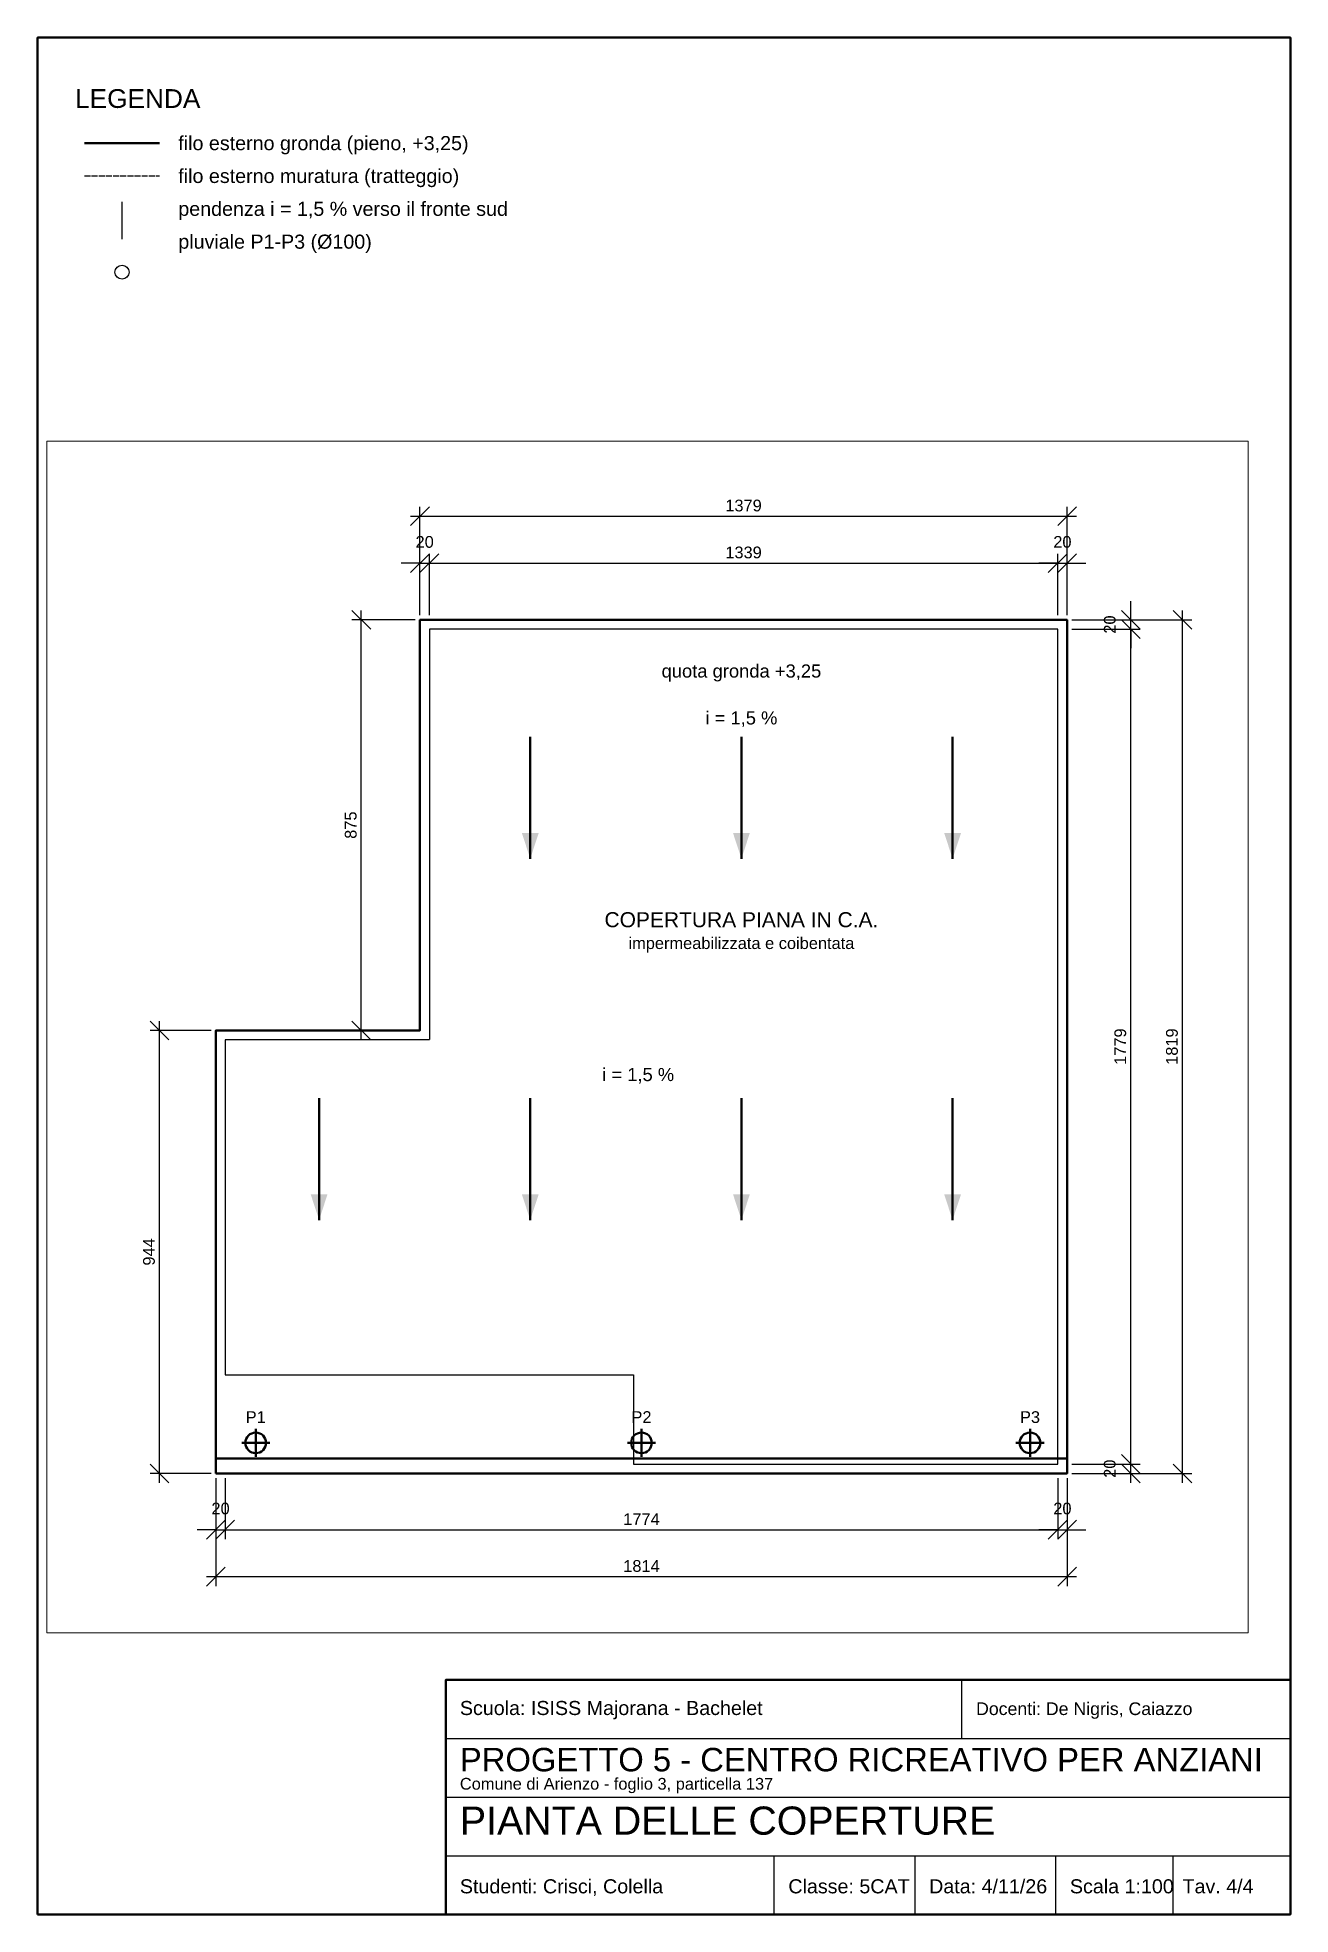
# Paper-space layout 'T4 Coperture' of a CAD drawing. Header units: millimetres. Extents: x 20 to 287, y 10 to 410.
# The model-space entities are those that its viewports show. They can reach past a viewport. Long polylines and large blocks are cut down to what shows.
import ezdxf
from ezdxf.enums import TextEntityAlignment as Align

# ---------------------------------------------------------------- set-up
doc = ezdxf.new("R2010")
doc.units = ezdxf.units.MM
doc.linetypes.add('DASHED', pattern=[1.524, 1.27, -0.254])
doc.layers.get('0').update_dxf_attribs({"lineweight": 25})
doc.layers.add('CARTIGLIO', color=7, linetype='Continuous')
for name, color, linetype, lineweight in [('COPERTURE', 7, 'Continuous', 50), ('COPERTURE_FILO', 8, 'Continuous', 25), ('QUOTE', 5, 'Continuous', 13), ('TESTI', 7, 'Continuous', 18)]:
    doc.layers.add(name, color=color, linetype=linetype, lineweight=lineweight)
doc.layers.add('VPORTS', color=8, linetype='Continuous', plot=False)
doc.styles.add('ARIAL', font='arial.ttf')
doc.dimstyles.new('Q100', dxfattribs={"dimscale": 100, "dimtxt": 0.0025, "dimasz": 2.5, "dimexe": 0.002, "dimexo": 0.001, "dimgap": 0.001, "dimtad": 1, "dimlfac": 100, "dimtxsty": 'ARIAL', "dimtsz": 0.002, "dimcen": 2.5, "dimdle": 0.002, "dimclrd": 5, "dimclre": 5, "dimclrt": 5, "dimazin": 3, "dimtfac": 1, "dimtmove": 0, "dimatfit": 3, "dimarcsym": 0})

# ---------------------------------------------------------------- blocks, each defined once
blk = doc.blocks.new('*D171')
at = {"layer": 'Defpoints', "color": 0, "transparency": 16777216}
for p in [(149.8, 99.8), (150, 99.8), (150, 98.6)]:
    blk.add_point(p, dxfattribs=at)
at = {"layer": 'QUOTE', "color": 5, "lineweight": -2, "transparency": 16777216}
for p, q in [((149.8, 99.7), (149.8, 98.4)), ((150, 99.7), (150, 98.4)), ((149.8, 98.6), (149.4, 98.6)), ((149.6, 98.4), (150, 98.8)), ((149.8, 98.4), (150.2, 98.8)), ((149.8, 98.6), (150, 98.6)), ((150, 98.6), (150.4, 98.6))]:
    blk.add_line(p, q, dxfattribs=at)
at = {"layer": 'QUOTE', "color": 5, "transparency": 16777216, "insert": (149.9, 99.05), "char_height": 0.25, "attachment_point": 5, "style": 'ARIAL'}
blk.add_mtext('20', dxfattribs=at)
blk = doc.blocks.new('*D173')
at = {"layer": 'Defpoints', "color": 0, "transparency": 16777216}
for p in [(167.74, 99.8), (167.94, 99.8), (167.94, 98.6)]:
    blk.add_point(p, dxfattribs=at)
at = {"layer": 'QUOTE', "color": 5, "lineweight": -2, "transparency": 16777216}
for p, q in [((167.74, 99.7), (167.74, 98.4)), ((167.94, 99.7), (167.94, 98.4)), ((167.74, 98.6), (167.34, 98.6)), ((167.54, 98.4), (167.94, 98.8)), ((167.74, 98.4), (168.14, 98.8)), ((167.74, 98.6), (167.94, 98.6)), ((167.94, 98.6), (168.34, 98.6))]:
    blk.add_line(p, q, dxfattribs=at)
at = {"layer": 'QUOTE', "color": 5, "transparency": 16777216, "insert": (167.84, 99.05), "char_height": 0.25, "attachment_point": 5, "style": 'ARIAL'}
blk.add_mtext('20', dxfattribs=at)
blk = doc.blocks.new('*D175')
at = {"layer": 'Defpoints', "color": 0, "transparency": 16777216}
for p in [(167.94, 100), (169.3, 100), (167.94, 99.8)]:
    blk.add_point(p, dxfattribs=at)
at = {"layer": 'QUOTE', "color": 5, "lineweight": -2, "transparency": 16777216}
for p, q in [((168.04, 100), (169.5, 100)), ((169.5, 99.8), (169.1, 100.2)), ((169.5, 99.6), (169.1, 100)), ((169.3, 99.6), (169.3, 100.2)), ((168.04, 99.8), (169.5, 99.8))]:
    blk.add_line(p, q, dxfattribs=at)
at = {"layer": 'QUOTE', "color": 5, "transparency": 16777216, "insert": (168.85, 99.9), "char_height": 0.25, "attachment_point": 5, "rotation": 90, "style": 'ARIAL'}
blk.add_mtext('20', dxfattribs=at)
blk = doc.blocks.new('*D177')
at = {"layer": 'Defpoints', "color": 0, "transparency": 16777216}
for p in [(167.94, 117.99), (167.94, 117.79), (169.3, 117.99)]:
    blk.add_point(p, dxfattribs=at)
at = {"layer": 'QUOTE', "color": 5, "lineweight": -2, "transparency": 16777216}
for p, q in [((169.5, 117.79), (169.1, 118.19)), ((169.3, 117.99), (169.3, 118.39)), ((168.04, 117.99), (169.5, 117.99)), ((168.04, 117.79), (169.5, 117.79)), ((169.5, 117.59), (169.1, 117.99)), ((169.3, 117.79), (169.3, 117.99)), ((169.3, 117.79), (169.3, 117.39))]:
    blk.add_line(p, q, dxfattribs=at)
at = {"layer": 'QUOTE', "color": 5, "transparency": 16777216, "insert": (168.85, 117.89), "char_height": 0.25, "attachment_point": 5, "rotation": 90, "style": 'ARIAL'}
blk.add_mtext('20', dxfattribs=at)
blk = doc.blocks.new('*D181')
at = {"layer": 'Defpoints', "color": 0, "transparency": 16777216}
for p in [(154.35, 119.2), (154.15, 117.99), (154.35, 117.99)]:
    blk.add_point(p, dxfattribs=at)
at = {"layer": 'QUOTE', "color": 5, "lineweight": -2, "transparency": 16777216}
for p, q in [((153.95, 119), (154.35, 119.4)), ((154.15, 118.09), (154.15, 119.4)), ((154.15, 119), (154.55, 119.4)), ((154.35, 118.09), (154.35, 119.4)), ((154.15, 119.2), (153.75, 119.2)), ((154.15, 119.2), (154.35, 119.2)), ((154.35, 119.2), (154.75, 119.2))]:
    blk.add_line(p, q, dxfattribs=at)
at = {"layer": 'QUOTE', "color": 5, "transparency": 16777216, "insert": (154.25, 119.65), "char_height": 0.25, "attachment_point": 5, "style": 'ARIAL'}
blk.add_mtext('20', dxfattribs=at)
blk = doc.blocks.new('*D183')
at = {"layer": 'Defpoints', "color": 0, "transparency": 16777216}
for p in [(167.94, 119.2), (167.74, 117.99), (167.94, 117.99)]:
    blk.add_point(p, dxfattribs=at)
at = {"layer": 'QUOTE', "color": 5, "lineweight": -2, "transparency": 16777216}
for p, q in [((167.54, 119), (167.94, 119.4)), ((167.74, 118.09), (167.74, 119.4)), ((167.74, 119), (168.14, 119.4)), ((167.94, 118.09), (167.94, 119.4)), ((167.74, 119.2), (167.34, 119.2)), ((167.74, 119.2), (167.94, 119.2)), ((167.94, 119.2), (168.34, 119.2))]:
    blk.add_line(p, q, dxfattribs=at)
at = {"layer": 'QUOTE', "color": 5, "transparency": 16777216, "insert": (167.84, 119.65), "char_height": 0.25, "attachment_point": 5, "style": 'ARIAL'}
blk.add_mtext('20', dxfattribs=at)

msp = doc.modelspace()

# ---------------------------------------------------------------- hatches: boundary and pattern name
at = {"layer": 'COPERTURE'}
h = msp.add_hatch(color=7, dxfattribs=at)
h.dxf.hatch_style = 1
h.paths.add_polyline_path([(156.5, 112.9), (156.32, 113.45), (156.68, 113.45)])
h = msp.add_hatch(color=7, dxfattribs=at)
h.dxf.hatch_style = 1
h.paths.add_polyline_path([(161, 112.9), (160.82, 113.45), (161.18, 113.45)])
h = msp.add_hatch(color=7, dxfattribs=at)
h.dxf.hatch_style = 1
h.paths.add_polyline_path([(165.5, 112.9), (165.32, 113.45), (165.68, 113.45)])
h = msp.add_hatch(color=7, dxfattribs=at)
h.dxf.hatch_style = 1
h.paths.add_polyline_path([(152, 105.2), (151.82, 105.75), (152.18, 105.75)])
h = msp.add_hatch(color=7, dxfattribs=at)
h.dxf.hatch_style = 1
h.paths.add_polyline_path([(156.5, 105.2), (156.32, 105.75), (156.68, 105.75)])
h = msp.add_hatch(color=7, dxfattribs=at)
h.dxf.hatch_style = 1
h.paths.add_polyline_path([(161, 105.2), (160.82, 105.75), (161.18, 105.75)])
h = msp.add_hatch(color=7, dxfattribs=at)
h.dxf.hatch_style = 1
h.paths.add_polyline_path([(165.5, 105.2), (165.32, 105.75), (165.68, 105.75)])

# ---------------------------------------------------------------- linework, layer by layer
at = {"layer": 'COPERTURE', "color": 7}
for p, q in [((156.5, 115.5), (156.5, 112.9)), ((161, 115.5), (161, 112.9)), ((165.5, 115.5), (165.5, 112.9)), ((152, 107.8), (152, 105.2)), ((156.5, 107.8), (156.5, 105.2)), ((161, 107.8), (161, 105.2)), ((165.5, 107.8), (165.5, 105.2)), ((150.35, 100.45), (150.95, 100.45)), ((150.65, 100.15), (150.65, 100.75)), ((158.57, 100.45), (159.17, 100.45)), ((158.87, 100.15), (158.87, 100.75)), ((166.85, 100.45), (167.45, 100.45)), ((167.15, 100.15), (167.15, 100.75))]:
    msp.add_line(p, q, dxfattribs=at)
for points in [[(149.8, 99.8), (149.8, 109.24), (154.15, 109.24), (154.15, 117.99), (167.94, 117.99), (167.94, 99.8)], [(149.8, 99.8), (167.94, 99.8), (167.94, 100.12), (149.8, 100.12)]]:
    msp.add_lwpolyline(points, close=True, dxfattribs=at)
for centre in [(150.65, 100.45), (158.87, 100.45), (167.15, 100.45)]:
    msp.add_circle(centre, 0.22, dxfattribs=at)
at = {"layer": 'COPERTURE_FILO', "color": 8, "linetype": 'DASHED'}
msp.add_lwpolyline([(158.7, 100), (167.74, 100), (167.74, 117.79), (154.35, 117.79), (154.35, 109.04), (150, 109.04), (150, 101.9), (158.7, 101.9)], close=True, dxfattribs=at)

# ---------------------------------------------------------------- texts
at = {"layer": 'TESTI', "style": 'ARIAL'}
for s, height, p in [('quota gronda +3,25', 0.28, (161, 116.9)), ('i = 1,5 %', 0.28, (161, 115.9)), ('COPERTURA PIANA IN C.A.', 0.32, (161, 111.6)), ('impermeabilizzata e coibentata', 0.25, (161, 111.1)), ('i = 1,5 %', 0.28, (158.8, 108.3)), ('P1', 0.25, (150.65, 101)), ('P2', 0.25, (158.87, 101)), ('P3', 0.25, (167.15, 101))]:
    msp.add_text(s, height=height, dxfattribs=at).set_placement(p, align=Align.MIDDLE_CENTER)

# ---------------------------------------------------------------- dimensions: what is measured, and where the dimension line sits
at = {"layer": 'QUOTE'}
for base, p1, p2 in [((154.15, 120.2), (154.15, 117.99), (167.94, 117.99)), ((154.35, 119.2), (154.35, 117.99), (167.74, 117.99)), ((149.8, 97.6), (149.8, 99.8), (167.94, 99.8)), ((150, 98.6), (150, 99.8), (167.74, 99.8))]:
    msp.add_linear_dim(base=base, p1=p1, p2=p2, dimstyle='Q100', dxfattribs=at).render()
for base, p1, p2, picture, middle in [((154.35, 119.2), (154.15, 117.99), (154.35, 117.99), '*D181', (154.25, 119.65)), ((167.94, 119.2), (167.74, 117.99), (167.94, 117.99), '*D183', (167.84, 119.65)), ((150, 98.6), (149.8, 99.8), (150, 99.8), '*D171', (149.9, 99.05)), ((167.94, 98.6), (167.74, 99.8), (167.94, 99.8), '*D173', (167.84, 99.05))]:
    dim = msp.add_linear_dim(base=base, p1=p1, p2=p2, dimstyle='Q100', override={"dimtmove": 2}, dxfattribs=at)
    dim.commit()
    dim.dimension.update_dxf_attribs({"geometry": picture, "text_midpoint": middle, "dimtype": 160})
for base, p1, p2 in [((152.9, 109.24), (154.15, 109.24), (154.15, 117.99)), ((170.4, 99.8), (167.94, 99.8), (167.94, 117.99)), ((169.3, 100), (167.94, 100), (167.94, 117.79)), ((148.6, 99.8), (149.8, 99.8), (149.8, 109.24))]:
    msp.add_linear_dim(base=base, p1=p1, p2=p2, angle=90, dimstyle='Q100', dxfattribs=at).render()
for base, p1, p2, picture, middle in [((169.3, 117.99), (167.94, 117.79), (167.94, 117.99), '*D177', (168.85, 117.89)), ((169.3, 100), (167.94, 99.8), (167.94, 100), '*D175', (168.85, 99.9))]:
    dim = msp.add_linear_dim(base=base, p1=p1, p2=p2, angle=90, dimstyle='Q100', override={"dimtmove": 2}, dxfattribs=at)
    dim.commit()
    dim.dimension.update_dxf_attribs({"geometry": picture, "text_midpoint": middle, "dimtype": 160})

psp = doc.layouts.new('T4 Coperture')

# ---------------------------------------------------------------- linework, layer by layer
psp.add_line((38, 367), (38, 375))
at = {"layer": 'CARTIGLIO', "lineweight": 50}
psp.add_line((30, 387.5), (46, 387.5), dxfattribs=at)
at = {"layer": 'CARTIGLIO', "linetype": 'DASHED'}
psp.add_line((30, 380.5), (46, 380.5), dxfattribs=at)
at = {"layer": 'CARTIGLIO', "lineweight": 50}
for points in [[(20, 10), (287, 10), (287, 410), (20, 410)], [(107, 10), (287, 10), (287, 60), (107, 60)]]:
    psp.add_lwpolyline(points, close=True, dxfattribs=at)
at = {"layer": 'CARTIGLIO', "lineweight": 25}
for points in [[(217, 47.5), (217, 60)], [(107, 47.5), (287, 47.5)], [(107, 35), (287, 35)], [(107, 22.5), (287, 22.5)], [(177, 10), (177, 22.5)], [(207, 10), (207, 22.5)], [(237, 10), (237, 22.5)], [(262, 10), (262, 22.5)]]:
    psp.add_lwpolyline(points, dxfattribs=at)
at = {"layer": 'CARTIGLIO'}
psp.add_circle((38, 360), 1.5, dxfattribs=at)

# ---------------------------------------------------------------- texts
at = {"layer": 'CARTIGLIO', "style": 'ARIAL'}
for s, height, p in [('LEGENDA', 4, (28, 395)), ('filo esterno gronda (pieno, +3,25)', 3, (50, 386)), ('filo esterno muratura (tratteggio)', 3, (50, 379)), ('pendenza i = 1,5 % verso il fronte sud', 3, (50, 372)), ('pluviale P1-P3 (Ø100)', 3, (50, 365)), ('Scuola: ISISS Majorana - Bachelet', 3, (110, 52.5)), ('Docenti: De Nigris, Caiazzo', 2.7, (220, 52.5)), ('PROGETTO 5 - CENTRO RICREATIVO PER ANZIANI', 5, (110, 40.5)), ('Comune di Arienzo - foglio 3, particella 137', 2.5, (110, 36.6)), ('PIANTA DELLE COPERTURE', 6, (110, 27)), ('Studenti: Crisci, Colella', 3, (110, 14.5)), ('Classe: 5CAT', 3, (180, 14.5)), ('Data: 4/11/26', 3, (210, 14.5)), ('Scala 1:100', 3, (240, 14.5)), ('Tav. 4/4', 3, (264, 14.5))]:
    psp.add_text(s, height=height, dxfattribs=at).set_placement(p)

# ---------------------------------------------------------------- viewports
at = {"layer": 'VPORTS'}
psp.add_viewport(center=(150, 197), size=(256, 254), view_center_point=(159, 109.1), view_height=25.4, dxfattribs=at)

doc.saveas('drawing.dxf')
